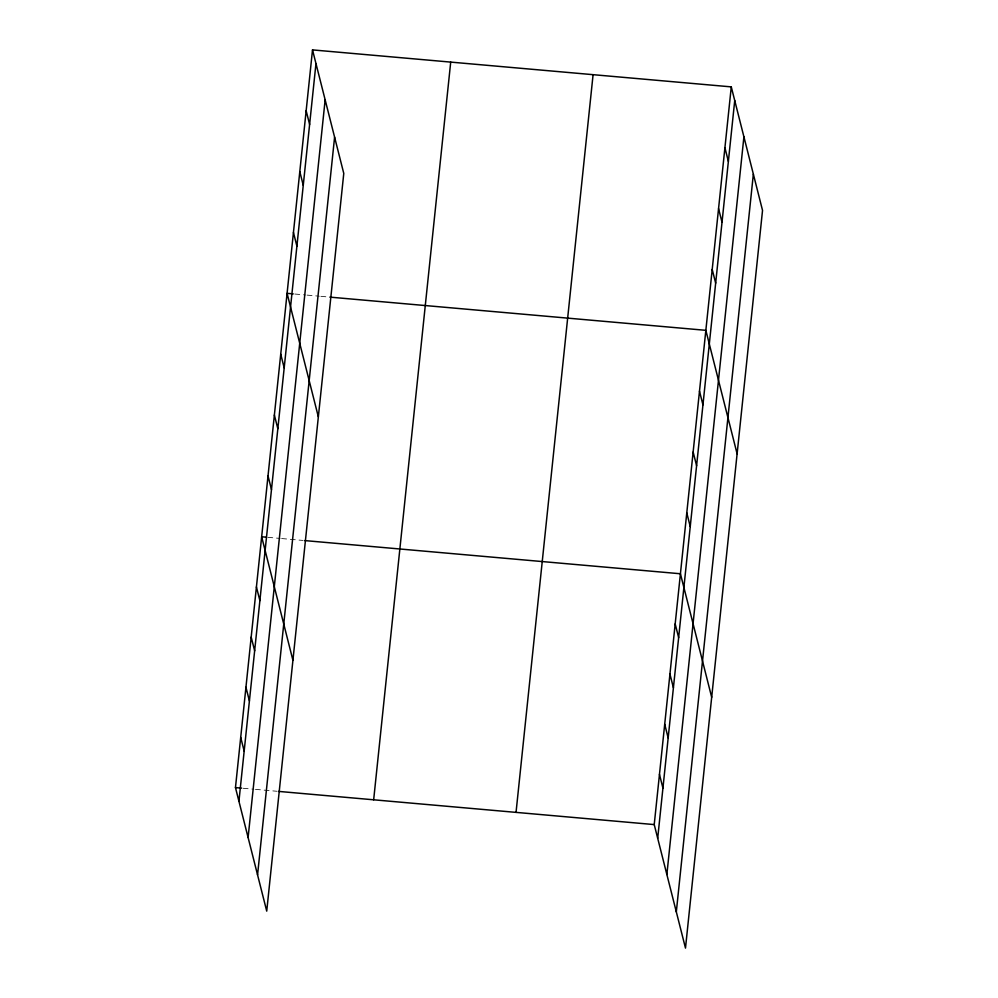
<?xml version="1.0" encoding="UTF-8"?>
<svg xmlns="http://www.w3.org/2000/svg" width="998" height="998" viewBox="0 0 998 998"><rect width="100%" height="100%" fill="white"/><g stroke="black" fill="none" stroke-linecap="round" stroke-linejoin="round"><path stroke-width="0.75" stroke-dasharray="4.99 3.74" d="M294.772 294.023L305.513 294.971M307.047 295.109L319.335 296.194M320.869 296.319L330.076 297.142M267.801 537.323L280.089 538.409M281.623 538.546L303.118 540.442M243.15 788.27L253.891 789.231M255.438 789.356L276.933 791.264"/><path stroke-width="1.5" d="M312.511 49.9L343.774 173.415L266.728 911.124L235.466 787.597L312.511 49.9L731.272 86.876L762.534 210.403L685.489 948.1L654.226 824.585L731.272 86.876M238.934 801.269L315.967 63.573M248.103 837.522L325.148 99.825M257.559 874.872L334.592 137.175M373.664 799.797L450.709 62.101M516.041 812.372L593.086 74.675M657.694 838.258L734.728 100.561M666.864 874.498L743.909 136.801M676.32 911.848L753.353 174.151M293.225 293.886L287.087 293.337L318.35 416.865M330.076 297.142L705.848 330.326L737.11 453.841M266.266 537.186L261.663 536.774L292.925 660.302M304.652 540.579L680.424 573.763L711.686 697.278M235.466 787.597L241.616 788.146M278.467 791.389L654.226 824.585M724.922 147.741L728.378 161.414M718.56 208.607L722.028 222.28M712.21 269.46L715.666 283.133M699.498 391.179L702.954 404.851M693.136 452.044L696.604 465.717M686.786 512.897L690.242 526.582M675.184 623.925L678.652 637.597M669.945 674.087L673.413 687.759M664.705 724.249L668.173 737.934M659.466 774.411L662.934 788.096M306.161 110.766L309.617 124.438M299.799 171.619L303.255 185.291M293.449 232.484L296.905 246.157M280.737 354.203L284.193 367.875M274.375 415.056L277.843 428.741M268.025 475.921L271.481 489.594M256.424 586.949L259.892 600.621M251.184 637.111L254.652 650.783M245.945 687.273L249.413 700.945M240.705 737.435L244.173 751.107"/></g></svg>
